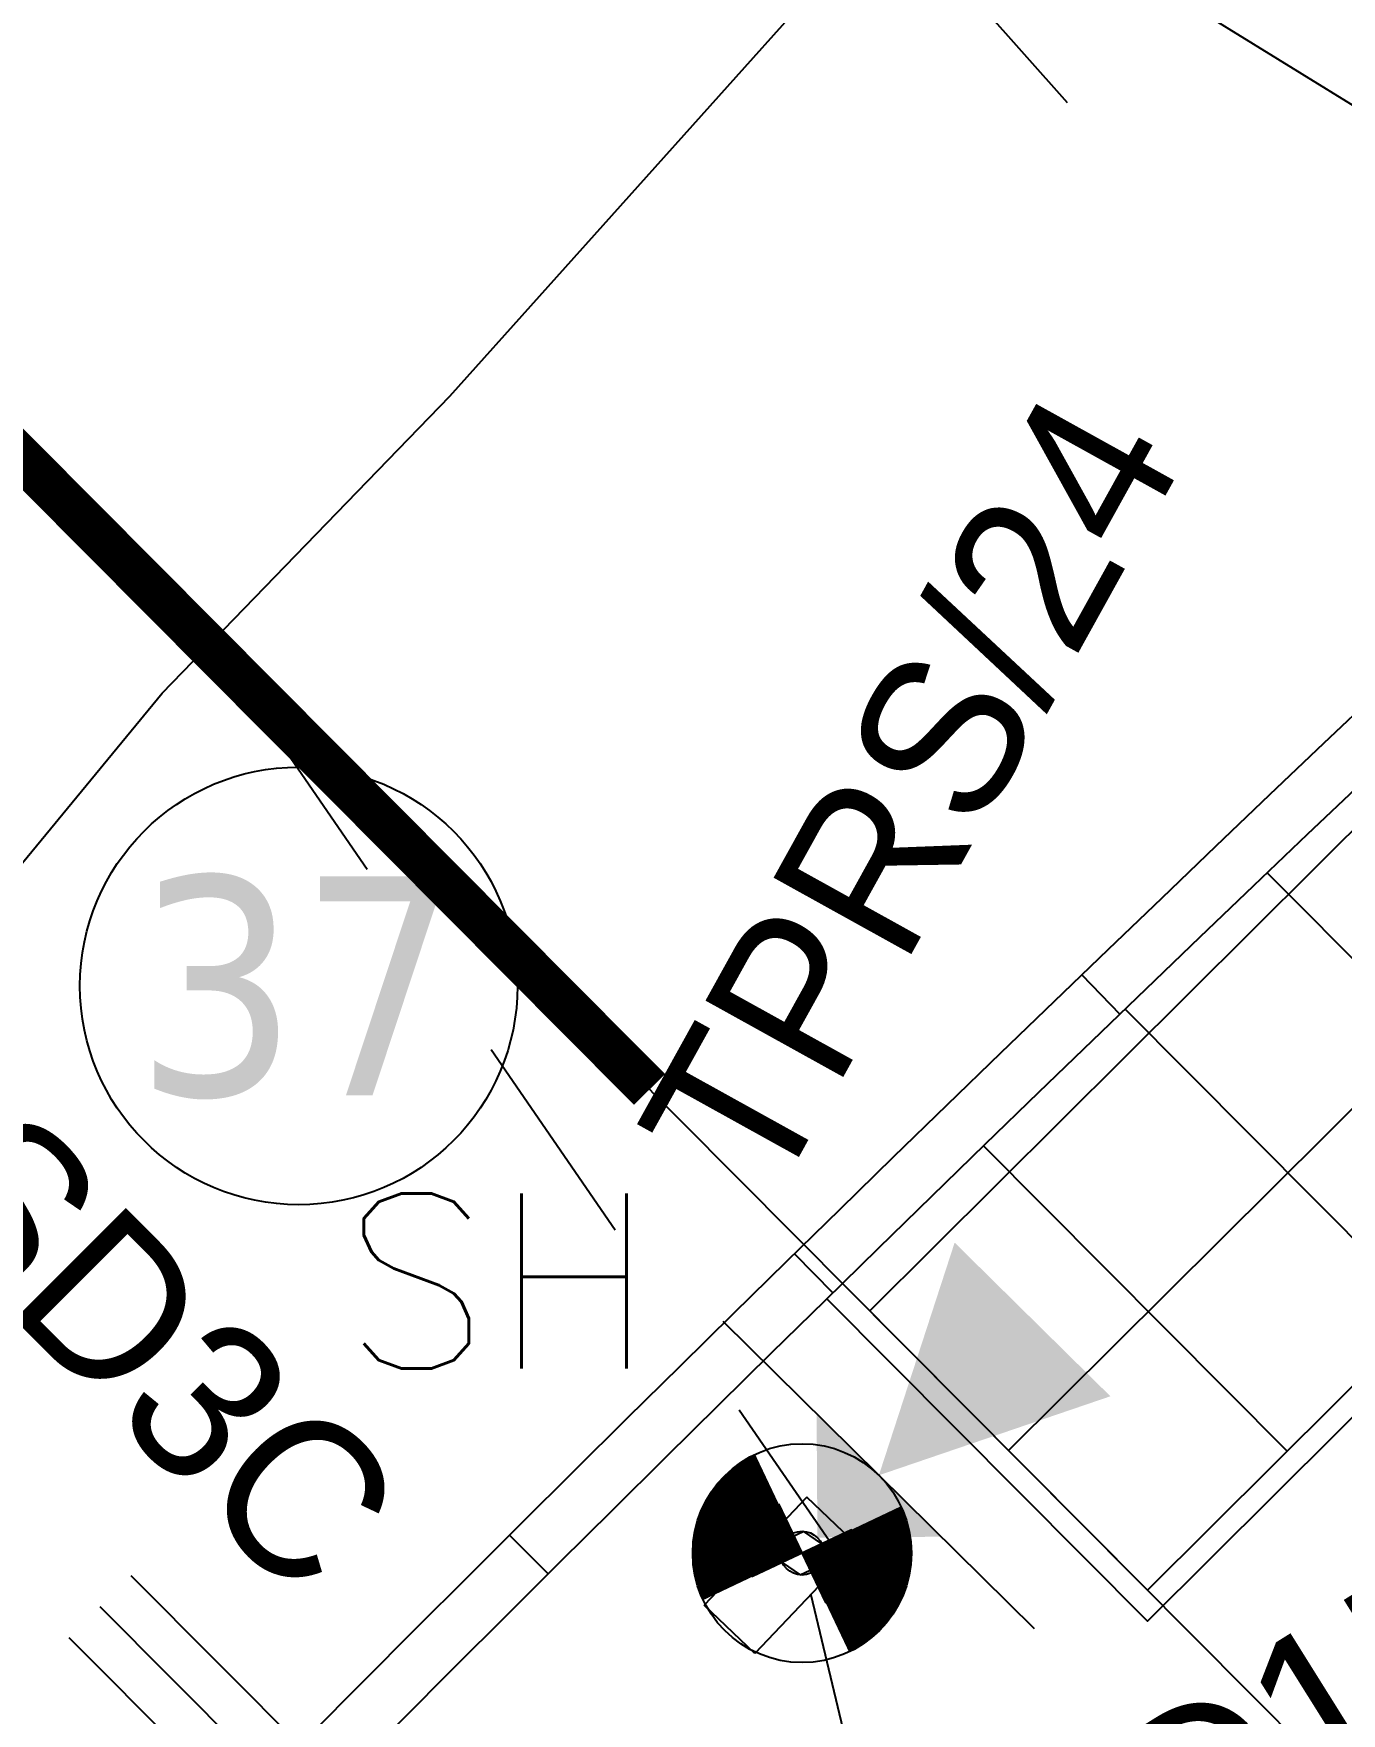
# Model space of a CAD drawing. Extents: x 421500 to 422711, y 436000 to 437000.
# Drawn here: x 422011.6 to 422014.588, y 436535.954 to 436539.792 of the extents above; entities that cross this region are included whole.
import ezdxf
from ezdxf.enums import TextEntityAlignment as Align

# ---------------------------------------------------------------- set-up
doc = ezdxf.new("R2010")
doc.units = 0
for name, pattern in [('1055', [0.6, 0.1, -0.5]), ('716709-ExBase$0$BLIP', [1, 0.5, -0.5]), ('XREF UTC_716709_AJB_1b$0$DASHDOT1', [2, 1, -0.5, 0, -0.5])]:
    doc.linetypes.add(name, pattern=pattern)
doc.layers.get('0').update_dxf_attribs({"color": 210})
for name, color, linetype in [('716709-ExBase$0$XC-LCCCarriageway', 251, 'Continuous'), ('716709-ExBase$0$XC-LCCVerges', 251, '716709-ExBase$0$BLIP'), ('LINES-STUDS', 7, 'Continuous'), ('Pr-Kerb', 2, 'Continuous'), ('Pr-KerbEdge', 8, 'Continuous'), ('Pr-Poles', 2, 'Continuous'), ('Pr-TactFlag', 251, 'Continuous'), ('Pr-Tactiles', 4, 'Continuous'), ('XREF UTC_716709_AJB_1b$0$BASE', 7, 'Continuous'), ('XREF UTC_716709_AJB_1b$0$DATA', 7, 'Continuous'), ('XREF UTC_716709_AJB_1b$0$du-UTCBOX', 42, 'Continuous'), ('XREF UTC_716709_AJB_1b$0$du-UTCDUCT-C1', 42, 'XREF UTC_716709_AJB_1b$0$DASHDOT1'), ('XREF UTC_716709_AJB_1b$0$du-UTCDUCT-F1', 42, 'XREF UTC_716709_AJB_1b$0$DASHDOT1'), ('XREF UTC_716709_AJB_1b$0$du-UTCTEXT', 42, 'Continuous'), ('XREF UTC_716709_AJB_1b$0$NUMBERS', 7, 'Continuous'), ('XREF UTC_716709_AJB_1b$0$Pole-Type', 4, 'Continuous'), ('XREF UTC_716709_AJB_1b$0$SETOUT', 4, 'Continuous'), ('XREF UTC_716709_AJB_1b$0$Signals', 7, 'Continuous'), ('XREF UTC_716709_AJB_1b$0$SIGSnumbers', 7, 'Continuous'), ('XREF UTC_716709_AJB_1b$0$VIEW', 7, 'Continuous'), ('z-dwgnotes', 11, 'Continuous')]:
    doc.layers.add(name, color=color, linetype=linetype)
doc.styles.add('XREF UTC_716709_AJB_1b$0$KTS_TAHOMA', font='tahoma.ttf')
doc.styles.add('XREF UTC_716709_AJB_1b$0$Romans', font='romans.shx', dxfattribs={"width": 0.9})
doc.styles.add('XREF UTC_716709_AJB_1b$0$Standard', font='txt')

# ---------------------------------------------------------------- blocks, each defined once
blk = doc.blocks.new('pole')
blk.add_circle((0, 0), 0.05)
blk = doc.blocks.new('XREF UTC_716709_AJB_1b$0$HD093A')
at = {"linetype": 'Continuous'}
blk.add_line((-1, 4.25), (-1, 2.25), dxfattribs=at)
at = {"color": 0, "linetype": 'Continuous'}
blk.add_lwpolyline([(-0.625, 3), (-1, 4.25), (-1.375, 3)], dxfattribs=at)
at = {"layer": 'XREF UTC_716709_AJB_1b$0$DATA', "style": 'XREF UTC_716709_AJB_1b$0$Standard', "flags": 9}
for tag, p in [('SUPPORT', (0.75, 1.75)), ('BRACKETS', (0.75, 1.5)), ('HEIGHT', (0.75, 1.25)), ('CABLE', (0.75, 1)), ('PHASE', (0.75, 0.75)), ('TYPE', (0.75, 0.5)), ('NUM', (0.75, 0.25)), ('SITE', (0.75, 0)), ('IDENT', (0.75, -0.25))]:
    blk.add_attdef(tag, p, '', height=0.2, dxfattribs=at)
blk = doc.blocks.new('XREF UTC_716709_AJB_1b$0$stubpole')
at = {"color": 0, "lineweight": -2, "const_width": 0.25}
for points in [[(0, 0.125, 0.414214), (-0.125, 0)], [(0, -0.125, 0.414214), (0.125, 0)]]:
    blk.add_lwpolyline(points, format="xyb", dxfattribs=at)
at = {"color": 0, "lineweight": -2}
blk.add_circle((0, 0), 0.25, dxfattribs=at)
at = {"layer": 'XREF UTC_716709_AJB_1b$0$SETOUT', "const_width": 0.125}
for points in [[(0, 0.0625, 0.414214), (-0.0625, 0)], [(0, -0.0625, 0.414214), (0.0625, 0)]]:
    blk.add_lwpolyline(points, format="xyb", dxfattribs=at)
at = {"layer": 'XREF UTC_716709_AJB_1b$0$SETOUT'}
blk.add_lwpolyline([(0, -0.125), (0, 0.125, 0.414214), (-0.125, 0), (0.125, 0, -0.414214)], format="xyb", close=True, dxfattribs=at)
at = {"layer": 'XREF UTC_716709_AJB_1b$0$VIEW'}
blk.add_lwpolyline([(-0.025, 0.0433), (-0.05, 0), (-0.025, -0.0433), (0.025, -0.0433), (0.05, 0), (0.025, 0.0433)], close=True, dxfattribs=at)
at = {"layer": 'XREF UTC_716709_AJB_1b$0$DATA', "style": 'XREF UTC_716709_AJB_1b$0$Standard', "flags": 9}
for tag, p in [('HEIGHT', (0.5, 1)), ('TYPE', (0.5, 0.75)), ('NUM', (0.5, 0.5)), ('SITE', (0.5, 0.25)), ('IDENT', (0.5, 0))]:
    blk.add_attdef(tag, p, '', height=0.2, dxfattribs=at)
blk = doc.blocks.new('XREF UTC_716709_AJB_1b$0$HD080E')
blk.add_line((0.5, 0.25), (-0.5, 0.25))
blk.add_solid([(0, 0.25), (0.25, 0.75), (-0.25, 0.75)])
at = {"layer": 'XREF UTC_716709_AJB_1b$0$VIEW'}
blk.add_solid([(0, 0.05, 1), (0.2, 0.25, 1), (-0.2, 0.25, 1)], dxfattribs=at)
at = {"layer": 'XREF UTC_716709_AJB_1b$0$BASE', "style": 'XREF UTC_716709_AJB_1b$0$Standard', "flags": 3}
blk.add_attdef('SIG', (0, 0), '', height=0.2, rotation=270, dxfattribs=at)
at = {"layer": 'XREF UTC_716709_AJB_1b$0$DATA', "style": 'XREF UTC_716709_AJB_1b$0$Standard', "flags": 9}
for tag, p in [('SUPPORT', (1, 1.25)), ('FEATURES', (1, 1)), ('HEIGHT', (1, 0.75)), ('CABLE', (1, 0.5)), ('PHASE', (1, 0.25)), ('TYPE', (1, 0)), ('NUM', (1, -0.25)), ('SITE', (1, -0.5)), ('IDENT', (1, -0.75))]:
    blk.add_attdef(tag, p, '', height=0.2, dxfattribs=at)
blk = doc.blocks.new('XREF UTC_716709_AJB_1b$0$poleno')
at = {"layer": 'XREF UTC_716709_AJB_1b$0$NUMBERS'}
blk.add_circle((0, 0), 1, dxfattribs=at)
at = {"layer": 'XREF UTC_716709_AJB_1b$0$NUMBERS', "style": 'XREF UTC_716709_AJB_1b$0$KTS_TAHOMA'}
blk.add_attdef('NUMBER', text='', height=1, dxfattribs=at).set_placement((0, 0), align=Align.MIDDLE)
blk = doc.blocks.new('XREF UTC_716709_AJB_1b$0$TPRS')
for p, q in [((0.1, 0.08), (-0.24, 0.08)), ((-0.24, -0.08), (-0.24, 0.08)), ((0.1, -0.08), (0.1, 0.08)), ((-0.07, -0.08), (-0.24, -0.08)), ((0.1, -0.08), (-0.07, -0.08))]:
    blk.add_line(p, q)
blk.add_circle((0, 0), 0.05)

msp = doc.modelspace()

# ---------------------------------------------------------------- linework, layer by layer
at = {"layer": '716709-ExBase$0$XC-LCCCarriageway', "flags": 128}
msp.add_lwpolyline([(422005.1364, 436528.3907), (422006.7154, 436531.2126), (422009.1021, 436534.8969), (422011.8935, 436538.2849), (422012.551, 436538.9632), (422014.3826, 436541.0063), (422015.0383, 436541.6618), (422016.3711, 436542.9497), (422024.0224, 436548.6725), (422031.6691, 436554.3792), (422039.8289, 436560.5132), (422048.6524, 436567.1649), (422056.5252, 436572.9217), (422057.2742, 436573.4601), (422061.695, 436576.7615), (422062.4316, 436577.3422), (422070.8766, 436583.8769), (422079.5151, 436590.8254), (422087.8346, 436597.7113), (422096.2581, 436604.9578), (422105.6008, 436613.3976), (422113.5751, 436620.8799)], dxfattribs=at)
msp.add_lwpolyline([(422005.1364, 436528.3907), (422006.7154, 436531.2126), (422009.1021, 436534.8969), (422011.8935, 436538.2849), (422012.551, 436538.9632), (422014.3826, 436541.0063), (422015.0383, 436541.6618), (422016.3711, 436542.9497), (422024.0224, 436548.6725), (422031.6691, 436554.3792), (422039.8289, 436560.5132), (422048.6524, 436567.1649), (422056.5252, 436572.9217), (422057.2742, 436573.4601), (422061.695, 436576.7615), (422062.4316, 436577.3422), (422070.8766, 436583.8769), (422079.5151, 436590.8254), (422087.8346, 436597.7113), (422096.2581, 436604.9578), (422105.6008, 436613.3976), (422113.5751, 436620.8799)], dxfattribs=at)
msp.add_lwpolyline([(422005.1364, 436528.3907), (422006.7154, 436531.2126), (422009.1021, 436534.8969), (422011.8935, 436538.2849), (422012.551, 436538.9632), (422014.3826, 436541.0063), (422015.0383, 436541.6618), (422016.3711, 436542.9497), (422024.0224, 436548.6725), (422031.6691, 436554.3792), (422039.8289, 436560.5132), (422048.6524, 436567.1649), (422056.5252, 436572.9217), (422057.2742, 436573.4601), (422061.695, 436576.7615), (422062.4316, 436577.3422), (422070.8766, 436583.8769), (422079.5151, 436590.8254), (422087.8346, 436597.7113), (422096.2581, 436604.9578), (422105.6008, 436613.3976), (422113.5751, 436620.8799)], dxfattribs=at)
at = {"layer": '716709-ExBase$0$XC-LCCVerges', "flags": 128}
msp.add_lwpolyline([(422012.0782, 436538.2943), (422014.0537, 436535.4249), (422013.2903, 436533.3679), (422011.0534, 436530.0306), (422009.3808, 436527.0545), (422008.1523, 436523.8694), (422007.3931, 436520.541), (422007.0559, 436516.368), (422007.5921, 436512.2158), (422008.7136, 436509.2204), (422010.3653, 436506.4814), (422012.4912, 436504.0918), (422020.1522, 436497.3513)], dxfattribs=at)
msp.add_lwpolyline([(422012.0782, 436538.2943), (422014.0537, 436535.4249), (422013.2903, 436533.3679), (422011.0534, 436530.0306), (422009.3808, 436527.0545), (422008.1523, 436523.8694), (422007.3931, 436520.541), (422007.0559, 436516.368), (422007.5921, 436512.2158), (422008.7136, 436509.2204), (422010.3653, 436506.4814), (422012.4912, 436504.0918), (422020.1522, 436497.3513)], dxfattribs=at)
at = {"layer": 'LINES-STUDS', "linetype": '1055', "const_width": 0.1, "flags": 128}
msp.add_lwpolyline([(422008.2141, 436542.1982), (422013.0072, 436537.3792)], dxfattribs=at)
at = {"layer": 'Pr-Kerb', "flags": 128}
msp.add_lwpolyline([(422039.622, 436486.1173), (422016.8777, 436501.1206, -0.052241), (422011.2409, 436505.7494), (422010.7347, 436506.2622, -0.404434), (422010.4497, 436534.0673, -0.049838), (422026.9382, 436548.3202), (422053.019, 436566.6734, 0.005602), (422055.0958, 436568.17), (422082.5713, 436588.44, 0.01839), (422089.1438, 436593.6728, 0.008127), (422104.0695, 436606.9074, 0.021753), (422111.0971, 436613.9318), (422145.3144, 436651.2463), (422166.4845, 436675.2427)], format="xyb", dxfattribs=at)
at = {"layer": 'Pr-KerbEdge'}
for p, q in [((422013.995, 436537.6413), (422014.0817, 436537.5513)), ((422013.3386, 436537.0039), (422013.426, 436536.9146)), ((422012.6874, 436536.3611), (422012.7756, 436536.2725))]:
    msp.add_line(p, q, dxfattribs=at)
at = {"layer": 'Pr-KerbEdge', "flags": 128}
msp.add_lwpolyline([(422039.6909, 436486.2216), (422016.9465, 436501.225, -0.052241), (422011.3298, 436505.8372), (422010.8236, 436506.35, -0.404434), (422010.5405, 436533.9813, -0.049838), (422027.0101, 436548.2179), (422053.0909, 436566.5712, 0.005602), (422055.17, 436568.0694), (422082.6455, 436588.3394, 0.01839), (422089.2252, 436593.5779, 0.008127), (422104.1539, 436606.8152, 0.021753), (422111.1892, 436613.8473), (422145.4073, 436651.1627), (422166.5782, 436675.16)], format="xyb", dxfattribs=at)
msp.add_lwpolyline([(422013.4125, 436536.9008), (422014.145, 436536.1644), (422015.7403, 436537.7511), (422017.4181, 436536.0642)], dxfattribs=at)
at = {"layer": 'Pr-KerbEdge'}
msp.add_arc((422086.9238, 436454.9562), 118.125, 133.732121, 133.732121, dxfattribs=at)
at = {"layer": 'Pr-TactFlag'}
for p, q in [((422016.0629, 436539.412), (422013.5105, 436536.8732)), ((422016.3803, 436539.0929), (422013.8278, 436536.5542)), ((422015.1023, 436537.1871), (422014.4188, 436537.8744)), ((422014.7833, 436536.8698), (422014.0939, 436537.5629)), ((422014.4642, 436536.5525), (422013.7703, 436537.2502))]:
    msp.add_line(p, q, dxfattribs=at)
at = {"layer": 'Pr-Tactiles', "flags": 128}
msp.add_lwpolyline([(422013.448, 436536.9361), (422014.1452, 436536.2351), (422015.7404, 436537.8218), (422017.4536, 436536.0994)], dxfattribs=at)
at = {"layer": 'XREF UTC_716709_AJB_1b$0$du-UTCDUCT-C1', "flags": 128}
for points in [[(422005.8873, 436542.2137), (422013.6773, 436534.4091)], [(422005.8166, 436542.1431), (422013.6065, 436534.3384)], [(422005.7458, 436542.0724), (422013.5357, 436534.2678)]]:
    msp.add_lwpolyline(points, dxfattribs=at)
at = {"layer": 'XREF UTC_716709_AJB_1b$0$du-UTCDUCT-F1', "flags": 128}
msp.add_lwpolyline([(422013.3756, 436536.2244), (422013.7758, 436534.5591)], dxfattribs=at)
at = {"layer": 'z-dwgnotes'}
for p, q in [((422015.8281, 436534.5431), (422007.1386, 436543.2796)), ((422016.3803, 436539.0929), (422013.8278, 436536.5542))]:
    msp.add_line(p, q, dxfattribs=at)

# ---------------------------------------------------------------- block references
at = {"layer": 'Pr-Poles'}
msp.add_blockref('pole', (422013.3558, 436536.3197), dxfattribs=at)
at = {"layer": 'XREF UTC_716709_AJB_1b$0$du-UTCBOX', "color": 24, "rotation": 46.39874009101798}
msp.add_blockref('XREF UTC_716709_AJB_1b$0$TPRS', (422013.3558, 436536.3197), dxfattribs=at)
at = {"layer": 'XREF UTC_716709_AJB_1b$0$Signals', "xscale": 0.9, "yscale": 0.9, "zscale": 0.9, "rotation": 58.33313279521923}
msp.add_blockref('XREF UTC_716709_AJB_1b$0$HD093A', (422016.9092, 436539.2701), dxfattribs=at)
at = {"layer": 'XREF UTC_716709_AJB_1b$0$Signals'}
for name, rotation in [('XREF UTC_716709_AJB_1b$0$HD080E', 315.3966972080913), ('XREF UTC_716709_AJB_1b$0$stubpole', 205.3956262271767)]:
    msp.add_blockref(name, (422013.3558, 436536.3197), dxfattribs=dict(at, rotation=rotation))
at = {"layer": 'XREF UTC_716709_AJB_1b$0$SIGSnumbers', "xscale": 0.5, "yscale": 0.5, "zscale": 0.6}
msp.add_blockref('XREF UTC_716709_AJB_1b$0$poleno', (422012.2055, 436537.6158), dxfattribs=at).add_auto_attribs({'NUMBER': '37'})

# ---------------------------------------------------------------- texts
at = {"layer": 'XREF UTC_716709_AJB_1b$0$du-UTCTEXT', "style": 'XREF UTC_716709_AJB_1b$0$Standard'}
for s, rotation, p in [('TPRS/24', 61, (422013.2882, 436537.116)), ('SD3C', 314.946, (422011.3008, 436537.1091)), ('SD1F', 32.0291, (422013.9573, 436535.39))]:
    msp.add_text(s, height=0.36, rotation=rotation, dxfattribs=at).set_placement(p)
at = {"layer": 'XREF UTC_716709_AJB_1b$0$Pole-Type', "style": 'XREF UTC_716709_AJB_1b$0$Romans'}
msp.add_text('SH', height=0.4, dxfattribs=at).set_placement((422012.303, 436536.7417))

doc.saveas('drawing.dxf')
